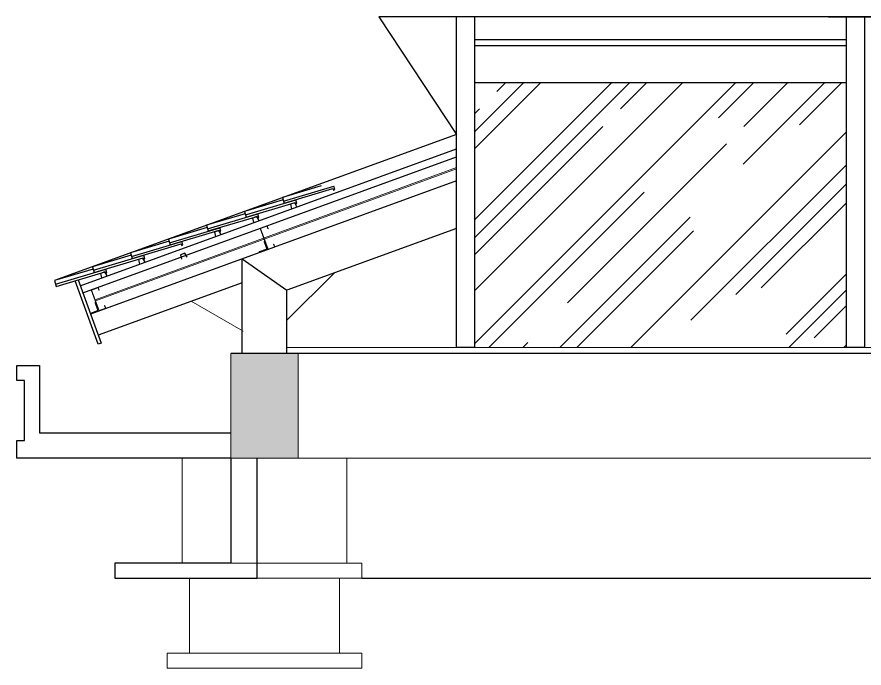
# Model space of a CAD drawing. Header units: inches. Extents: x 249 to 1192, y -18 to 440.
# Drawn here: x 688.21 to 693.86, y 239.84 to 244.18 of the extents above; entities that cross this region are included whole.
import ezdxf

# ---------------------------------------------------------------- set-up
doc = ezdxf.new("R2010")
doc.units = ezdxf.units.IN
doc.header["$MEASUREMENT"] = 0
for name, color, linetype, lineweight in [('ARSIR BETON', 8, 'Continuous', 0), ('BALOK', 3, 'Continuous', 20), ('BESI', 201, 'Continuous', 0), ('DINDING', 6, 'Continuous', 0), ('KACA', 141, 'Continuous', 30), ('KUSEN', 16, 'Continuous', 15), ('lan', 7, 'Continuous', 15), ('LANTAI', 135, 'Continuous', 9)]:
    doc.layers.add(name, color=color, linetype=linetype, lineweight=lineweight)
doc.layers.add('ATAP', color=123, linetype='Continuous')
doc.layers.add('KUDA-KUDA', color=165, linetype='Continuous')

# ---------------------------------------------------------------- blocks, each defined once
blk = doc.blocks.new('B1')
at = {"layer": 'ARSIR BETON'}
blk.add_hatch(color=256, dxfattribs=at).paths.add_polyline_path([(364.6452, 149.9333), (364.1952, 149.9333), (364.1952, 149.2333), (364.6452, 149.2333)])
at = {"layer": 'BALOK'}
blk.add_lwpolyline([(364.1952, 149.9333), (364.6452, 149.9333), (364.6452, 149.2333), (364.1952, 149.2333)], close=True, dxfattribs=at)

msp = doc.modelspace()

# ---------------------------------------------------------------- hatches: boundary and pattern name
at = {"layer": 'KACA'}
h = msp.add_hatch(dxfattribs=at)
h.set_pattern_fill('AR-RROOF', color=256, scale=0.5, angle=45, style=0)
h.set_pattern_definition([(45, (689.11804, 241.97717), (0.424264, 1.13137), [7.5, -1, 2.5, -0.5]), (45, (689.4115, 242.6242), (-0.82378, 0.11667), [1.5, -0.165, 3, -0.375]), (45, (688.9943, 242.45447), (1.601597, 2.075358), [4, -0.7, 2, -0.5])])
h.paths.add_polyline_path([(691.268, 243.7432), (691.268, 241.9772), (693.746, 241.9772), (693.746, 243.7432)])

# ---------------------------------------------------------------- linework, layer by layer
at = {"layer": 'ATAP'}
for p, q in [((693.746, 243.7432), (691.2644, 243.7432)), ((689.989, 242.9542), (690.3243, 243.0546)), ((689.7355, 242.8616), (690.0708, 242.962)), ((689.482, 242.769), (689.8173, 242.8693)), ((689.2285, 242.6763), (689.5638, 242.7767)), ((691.1444, 242.7708), (690.0119, 242.3586)), ((688.9746, 242.5847), (689.3099, 242.685)), ((688.7211, 242.492), (689.0564, 242.5924)), ((688.4676, 242.3994), (688.8029, 242.4998))]:
    msp.add_line(p, q, dxfattribs=at)
for points in [[(693.626, 244.1833), (690.626, 244.1833), (691.1444, 243.3978)], [(693.626, 244.1833), (702.6964, 244.1833)], [(702.6964, 244.1833), (693.626, 244.1833)], [(691.2644, 244.0332), (693.746, 244.0332)], [(691.2644, 243.9932), (693.746, 243.9932)], [(691.1444, 243.3978), (688.4604, 242.4234)], [(688.6314, 242.3893), (691.1444, 243.304)], [(688.6489, 242.3414), (691.1444, 243.2497)], [(691.1444, 243.09), (688.7001, 242.2004)], [(690.24, 243.0554), (689.9818, 242.9782), (689.9933, 242.9399), (690.319, 243.0373), (690.3219, 243.0278), (690.3314, 243.0306), (690.3243, 243.0546)], [(689.9865, 242.9628), (689.7283, 242.8856), (689.7398, 242.8472), (690.0655, 242.9447), (690.0684, 242.9351), (690.0779, 242.938), (690.0708, 242.962)], [(690.0786, 242.9168), (690.0636, 242.9433), (690.0355, 242.933), (690.0411, 242.9031)], [(689.733, 242.8702), (689.4748, 242.7929), (689.4863, 242.7546), (689.812, 242.8521), (689.8149, 242.8425), (689.8244, 242.8454), (689.8173, 242.8693)], [(689.8251, 242.8242), (689.8101, 242.8507), (689.782, 242.8404), (689.7876, 242.8105)], [(689.4795, 242.7776), (689.2213, 242.7003), (689.2328, 242.662), (689.5585, 242.7595), (689.5614, 242.7499), (689.5709, 242.7528), (689.5638, 242.7767)], [(689.5716, 242.7316), (689.5566, 242.758), (689.5285, 242.7477), (689.5341, 242.7178)], [(689.2256, 242.6859), (688.9675, 242.6086), (688.9789, 242.5703), (689.3046, 242.6678), (689.3075, 242.6582), (689.3171, 242.6611), (689.3099, 242.685)], [(688.9721, 242.5933), (688.7139, 242.516), (688.7254, 242.4777), (689.0511, 242.5752), (689.054, 242.5656), (689.0636, 242.5685), (689.0564, 242.5924)], [(689.3446, 242.5801), (689.3296, 242.6066), (689.3014, 242.5963), (689.307, 242.5664)], [(689.0643, 242.5473), (689.0493, 242.5737), (689.0211, 242.5634), (689.0267, 242.5335)], [(689.7119, 241.9372), (689.7119, 242.5686)], [(689.7119, 242.5686), (690.0119, 242.3586)], [(688.7186, 242.5006), (688.4604, 242.4234), (688.4719, 242.3851), (688.7976, 242.4825), (688.8005, 242.473), (688.8101, 242.4758), (688.8029, 242.4998)], [(688.8108, 242.4546), (688.7958, 242.4811), (688.7676, 242.4708), (688.7732, 242.4409)], [(688.6172, 242.4285), (688.7198, 242.1466), (688.7724, 242.0062), (688.7523, 241.9988), (688.5984, 242.4217)], [(689.7119, 242.409), (688.7514, 242.0594)], [(690.0119, 241.9372), (690.0119, 242.3586)], [(722.9869, 241.9372), (689.6369, 241.9372)], [(689.637, 241.2377), (688.2093, 241.2372), (688.2093, 241.3572), (688.2593, 241.3572), (688.2593, 241.7572), (688.2093, 241.7572), (688.2093, 241.8572), (688.3593, 241.8572), (688.3593, 241.4072), (689.6369, 241.4072)], [(689.6369, 241.2377), (689.6369, 240.5372), (688.8619, 240.5372), (688.8619, 240.4372), (689.6621, 240.4372), (689.8121, 240.4372), (689.8121, 241.2372)], [(690.5116, 240.4372), (697.7866, 240.4372)]]:
    msp.add_lwpolyline(points, dxfattribs=at)
at = {"layer": 'BESI'}
for p, q in [((691.1444, 243.1776), (688.7315, 242.2959)), ((691.1444, 243.1691), (688.7343, 242.2884))]:
    msp.add_line(p, q, dxfattribs=at)
for points in [[(689.8865, 242.7706), (689.8796, 242.7894), (689.8327, 242.7722), (689.8842, 242.6313), (689.9311, 242.6485), (689.9243, 242.6673), (689.9221, 242.6665), (689.9282, 242.6498), (689.8855, 242.6343), (689.8356, 242.7708), (689.8783, 242.7864), (689.8843, 242.7698)], [(688.7588, 242.3602), (688.752, 242.379), (688.705, 242.3618), (688.7565, 242.221), (688.8035, 242.2381), (688.7966, 242.2569), (688.7944, 242.2561), (688.8005, 242.2395), (688.7579, 242.2239), (688.708, 242.3605), (688.7506, 242.3761), (688.7567, 242.3594)]]:
    msp.add_lwpolyline(points, close=True, dxfattribs=at)
for points in [[(689.8636, 242.6877), (689.8607, 242.6866, 0.414214), (689.859, 242.6828), (689.8754, 242.6377, -0.414214), (689.8736, 242.6339), (689.8286, 242.6174, 0.414214), (689.8268, 242.6135), (689.8278, 242.6107), (689.8842, 242.6313)], [(688.7359, 242.2773), (688.7331, 242.2763, 0.414214), (688.7313, 242.2724), (688.7478, 242.2273, -0.414214), (688.746, 242.2235), (688.7009, 242.207, 0.414214), (688.6991, 242.2032), (688.7001, 242.2004), (688.7565, 242.221)]]:
    msp.add_lwpolyline(points, format="xyb", close=True, dxfattribs=at)
at = {"layer": 'DINDING'}
for points in [[(690.4116, 241.2372), (690.4116, 240.5372), (689.3116, 240.5372), (689.3116, 241.2376)], [(689.8121, 240.5372), (690.5116, 240.5372), (690.5116, 240.4372), (689.8121, 240.4372)]]:
    msp.add_lwpolyline(points, dxfattribs=at)
at = {"layer": 'KUDA-KUDA'}
for points in [[(691.2644, 244.1833), (691.2644, 241.9772), (691.1444, 241.9772), (691.1444, 244.1833)], [(693.866, 244.1833), (693.866, 241.9772), (693.746, 241.9772), (693.746, 244.1833)]]:
    msp.add_lwpolyline(points, dxfattribs=at)
at = {"layer": 'KUSEN'}
for points in [[(689.3621, 239.9372), (690.3621, 239.9372), (690.3621, 240.4372), (689.3621, 240.4372)], [(689.2126, 239.8372), (690.5116, 239.8372), (690.5116, 239.9372), (689.2126, 239.9372)]]:
    msp.add_lwpolyline(points, close=True, dxfattribs=at)
at = {"layer": 'lan'}
for points in [[(690.0119, 242.1586), (690.3264, 242.473)], [(689.7195, 242.0851), (689.3725, 242.2854)]]:
    msp.add_lwpolyline(points, dxfattribs=at)
at = {"layer": 'LANTAI'}
msp.add_lwpolyline([(697.7871, 241.9772), (690.0119, 241.9772)], dxfattribs=at)
msp.add_lwpolyline([(690.0869, 241.2372), (697.7866, 241.2372), (697.7866, 241.9372), (690.0869, 241.9372)], close=True, dxfattribs=at)

# ---------------------------------------------------------------- block references
msp.add_blockref('B1', (325.4417, 92.0039))

doc.saveas('drawing.dxf')
